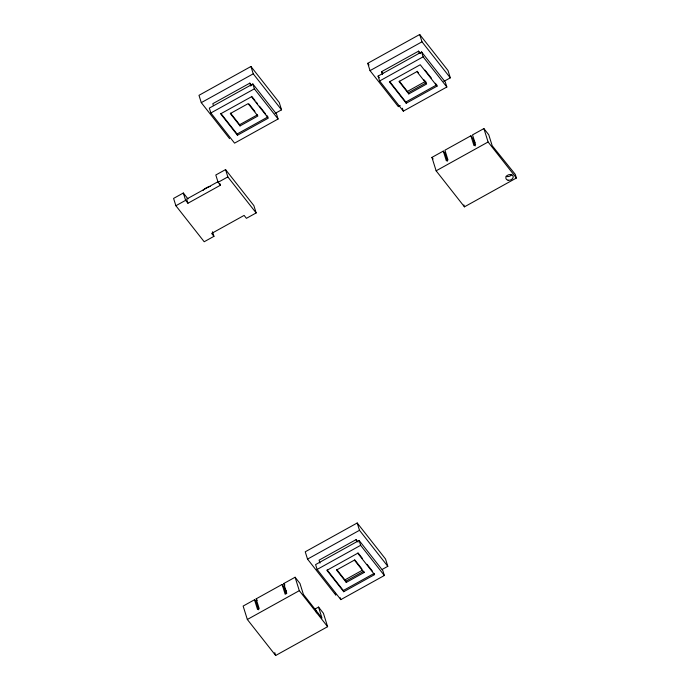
<?xml version="1.0" encoding="UTF-8"?>
<svg xmlns="http://www.w3.org/2000/svg" width="690" height="690" viewBox="0 0 690 690"><rect width="100%" height="100%" fill="white"/><g stroke="black" fill="none" stroke-linecap="round" stroke-linejoin="round"><path stroke-width="1.03" d="M275.06 113.436L281.555 109.839L279.26 102.517L250.944 66.499L198.987 95.315L201.282 102.638L229.597 138.655M201.282 102.638L253.239 73.813L250.944 66.499M251.79 85.62L249.84 83.136L212.822 103.673L213.434 105.622M252.851 83.964L209.329 108.097L210.864 112.979L234.574 143.141L278.087 119.008L276.561 114.126L252.851 83.964L254.377 88.838L278.087 119.008M210.864 112.979L254.377 88.838M240.034 125.916L230.296 113.531L248.159 103.629L257.887 116.006L240.034 125.916L239.646 124.7L257.508 114.79M237.455 135.24L220.645 113.85L251.496 96.747L268.307 118.128L237.455 135.24L237.075 134.024L267.927 116.912L266.633 115.264M400.209 105.63L398.346 106.657L370.03 70.639L367.736 63.316L419.701 34.5L448.017 70.518L450.311 77.841L443.817 81.437M370.03 70.639L421.987 41.814L419.701 34.5M382.493 74.598L381.57 71.674L418.589 51.138L420.546 53.622M378.086 76.098L421.599 51.966L445.317 82.127L446.844 87.009L403.331 111.142L379.612 80.98L378.086 76.098L379.405 77.772M379.612 80.98L423.125 56.839L421.599 51.966M187.982 198.918L183.333 193.01L173.587 198.41L175.881 205.732L204.197 241.75L213.943 236.342L212.511 231.771M213.943 236.342L211.64 233.418L244.113 215.409L246.416 218.333L256.163 212.934L253.868 205.611L225.552 169.593L215.806 175.001L218.1 182.315L220.403 185.239L187.93 203.257L185.627 200.324L183.333 193.01M218.169 181.608L186.628 199.108L187.93 203.257M175.881 205.732L185.627 200.324M218.1 182.315L227.838 176.916L225.552 169.593M407.1 91.598L425.834 81.204M408.782 93.918L399.044 81.532L416.907 71.631L426.644 84.016L408.782 93.918L408.402 92.702L426.265 82.791L423.669 79.488M436.675 84.913L437.063 86.129L406.212 103.241L405.824 102.025L436.675 84.913L435.381 83.266M443.299 151.093L446.352 160.848L447.974 159.951L444.921 150.196L470.899 135.783L473.952 145.538L475.582 144.641L472.521 134.886L483.888 128.582L488.753 134.766L492.194 145.745L515.266 174.354L516.413 178.011L464.448 206.836L436.132 170.81L431.931 157.398L443.299 151.093L445.067 153.344L447.508 161.15M436.132 170.81L488.089 141.993L483.888 128.582M382.243 569.405L387.815 566.317L385.52 559.004L357.204 522.986L305.239 551.802L307.533 559.116L335.849 595.142L335.28 593.305M307.533 559.116L359.49 530.3L357.204 522.986M358.05 542.107L356.092 539.623L319.073 560.151L319.996 563.083M359.102 540.451L315.589 564.584L317.115 569.457L340.834 599.627L384.347 575.495L382.821 570.613L359.102 540.451L360.629 545.324L384.347 575.495M258.716 609.813L256.275 602.008L254.498 599.757L243.139 606.062L247.339 619.482L275.655 655.5L327.612 626.684L323.412 613.263L318.547 607.079L315.296 608.873L316.52 612.78M254.498 599.757L257.56 609.52L259.181 608.615L256.128 598.86L282.106 584.447L285.738 590.148M282.106 584.447L285.16 594.211L286.781 593.305L283.728 583.55L295.096 577.245L299.96 583.438L303.402 594.418L321.98 618.05L318.547 607.079M317.115 569.457L360.629 545.324M247.339 619.482L299.296 590.666L295.096 577.245M344.603 580.083L362.397 570.207M346.285 582.403L345.906 581.178L363.759 571.277L364.148 572.493L346.285 582.403L336.548 570.018L354.41 560.116L364.148 572.493M343.715 591.727L343.327 590.502L374.178 573.399L374.567 574.615L343.715 591.727L326.896 570.337L357.748 553.225L374.567 574.615M421.987 41.814L450.311 77.841M423.125 56.839L446.844 87.009M488.089 141.993L516.413 178.011M425.04 70.104L431.5 78.332M437.063 86.129L420.245 64.748L389.393 81.851L406.212 103.241M470.899 135.783L474.53 141.476M417.174 71.234L418.476 72.89M399.312 81.144L408.402 92.702M389.66 81.454L405.824 102.025M381.57 71.674L382.872 73.33M367.736 63.316L369.055 64.989M431.931 157.398L433.148 158.942M253.239 73.813L281.555 109.839M251.755 96.35L254.989 100.455M256.283 102.103L257.577 103.75M259.518 106.217L265.339 113.617M249.073 104.061L254.912 111.487M230.564 113.143L239.646 124.7M220.912 113.453L237.075 134.024M227.838 176.916L256.163 212.934M359.49 530.3L387.815 566.317M358.015 552.828L362.543 558.59M367.063 564.342L372.238 570.923M354.677 559.719L361.819 568.802M336.815 569.621L345.906 581.178M327.163 569.94L343.327 590.502M299.296 590.666L327.612 626.684M283.728 583.55L284.91 585.051M256.128 598.86L257.301 600.36M474.996 142.338L473.435 140.475L475.151 145.961M418.589 51.138L419.201 53.087M463.852 204.913L464.448 206.836M402.408 108.218L403.331 111.142M249.84 83.136L250.755 86.06M356.092 539.623L356.704 541.572M219.877 183.583L220.403 185.239M340.222 597.678L340.834 599.627M286.203 591.011L284.642 589.139L286.074 593.719M274.758 652.628L275.655 655.5M511.747 174.423A3.778 2.777 -17.4 0 1 506.046 176.269M202.8 190.526A11.333 8.34 -17.4 0 1 210.26 186.386M508.021 180.194A3.778 2.777 -17.4 0 0 513.188 176.588A3.778 2.777 -17.4 0 0 507.323 175.407A3.778 2.777 -17.4 0 0 508.021 180.194"/></g></svg>
